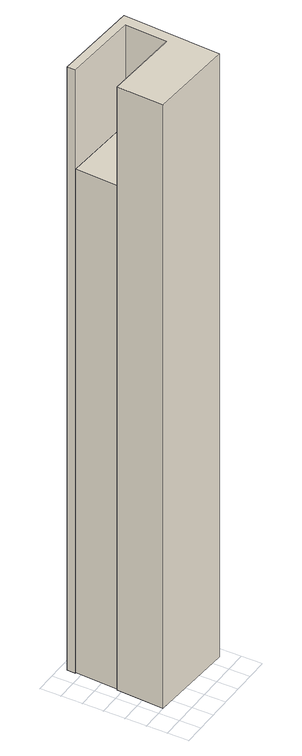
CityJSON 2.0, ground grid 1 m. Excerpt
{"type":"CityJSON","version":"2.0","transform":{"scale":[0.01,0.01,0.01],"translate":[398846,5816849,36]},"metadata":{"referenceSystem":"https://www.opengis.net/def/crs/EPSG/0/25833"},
"CityObjects":{
"building1":{"type":"Building","attributes":{"Gemeindeschluessel":"11000011","function":"51009_1610"},"address":[{"country":"Germany","locality":"Berlin"}],"children":["building1-1","building1-2"]},
"building1-1":{"type":"BuildingPart","attributes":{"BezugspunktDach":"2200","measuredHeight":30.77,"storeysAboveGround":0},"parents":["building1"],"geometry":[{"type":"MultiSurface","lod":"1","boundaries":[[[0,1,2,3,4,5,6,7]],[[8,9,10,11,12,13,14,15]],[[8,15,7,6]],[[9,8,16,17,18,19,20,6,5]],[[21,18,5,4]],[[10,9,17,22]],[[11,10,22,23,24,21,25,4,3]],[[12,11,3,2]],[[13,12,2,1]],[[14,13,1,0]],[[15,14,0,7]],[[20,19,18,17,16]],[[22,17,18,21]],[[25,21,24,23,22]]]}]},
"building1-2":{"type":"BuildingPart","attributes":{"BezugspunktDach":"2200","measuredHeight":25.68,"storeysAboveGround":0},"parents":["building1"],"geometry":[{"type":"MultiSurface","lod":"1","boundaries":[[[18,21,24,19]],[[23,22,17,16]],[[23,16,19,24]],[[22,23,24,21]],[[17,22,21,18]],[[16,17,26,18,19]]]}]}
},
"vertices":[
[453,75,3100],[483,541,3100],[67,568,3100],[65,527,3100],[429,503,3100],[416,302,3100],[52,325,3100],[38,102,3100],[52,325,23],[416,302,23],[429,503,23],[65,527,23],[67,568,23],[483,541,23],[453,75,23],[38,102,23],[52,325,27],[416,302,27],[416,302,2596],[52,325,2596],[52,325,1375],[429,503,2596],[429,503,27],[65,527,27],[65,527,2596],[429,503,1375],
[416,302,797]
]}
